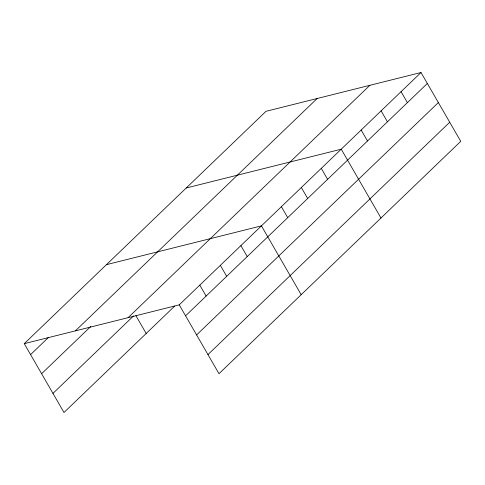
<?xml version="1.0" encoding="UTF-8"?>
<svg xmlns="http://www.w3.org/2000/svg" width="485" height="485" viewBox="0 0 485 485"><rect width="100%" height="100%" fill="white"/><g stroke="black" fill="none" stroke-linecap="round" stroke-linejoin="round"><path stroke-width="0.73" d="M24.25 343.659L266.016 111.307L421.01 72.514L460.75 141.341L218.984 373.692L179.244 304.865L24.25 343.659L63.99 412.486L174.758 306.029M30.579 354.62L48.427 337.469M75.399 330.855L317.166 98.503M41.607 373.717L90.816 326.417M128.095 317.669L369.867 85.318M52.962 393.39L133.539 315.947M179.244 304.865L421.01 72.514M185.573 315.826L427.34 83.481M196.601 334.923L438.367 102.571M207.956 354.596L449.722 122.244M186.234 187.986L341.228 149.192L380.967 218.02M106.451 264.658L261.445 225.864L301.185 294.692M401.065 91.683L407.394 102.644M381.119 110.853L387.448 121.814M361.173 130.022L367.503 140.983M321.282 168.362L327.611 179.323M301.337 187.531L307.666 198.492M281.391 206.695L287.72 217.662M240.893 245.616L247.223 256.577M220.342 265.368L226.671 276.329M199.796 285.113L206.125 296.08M135.897 315.662L146.191 333.486"/></g></svg>
